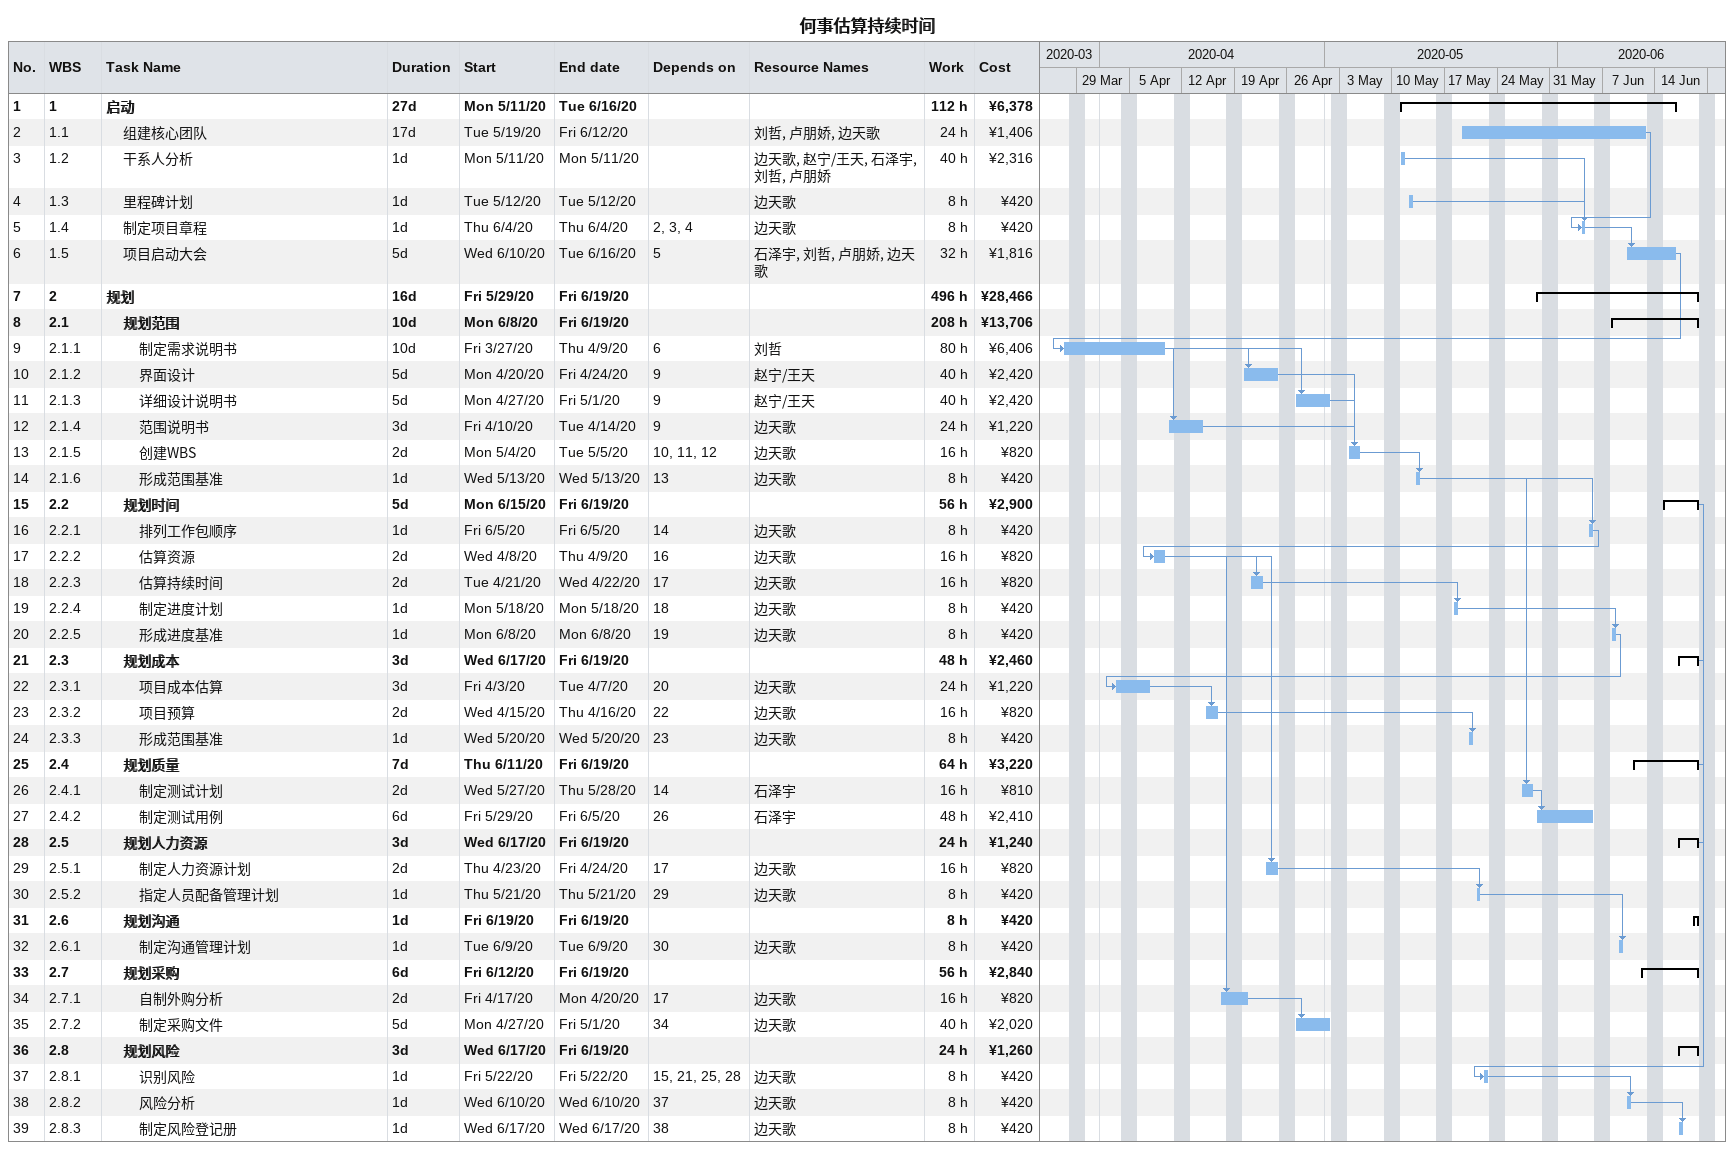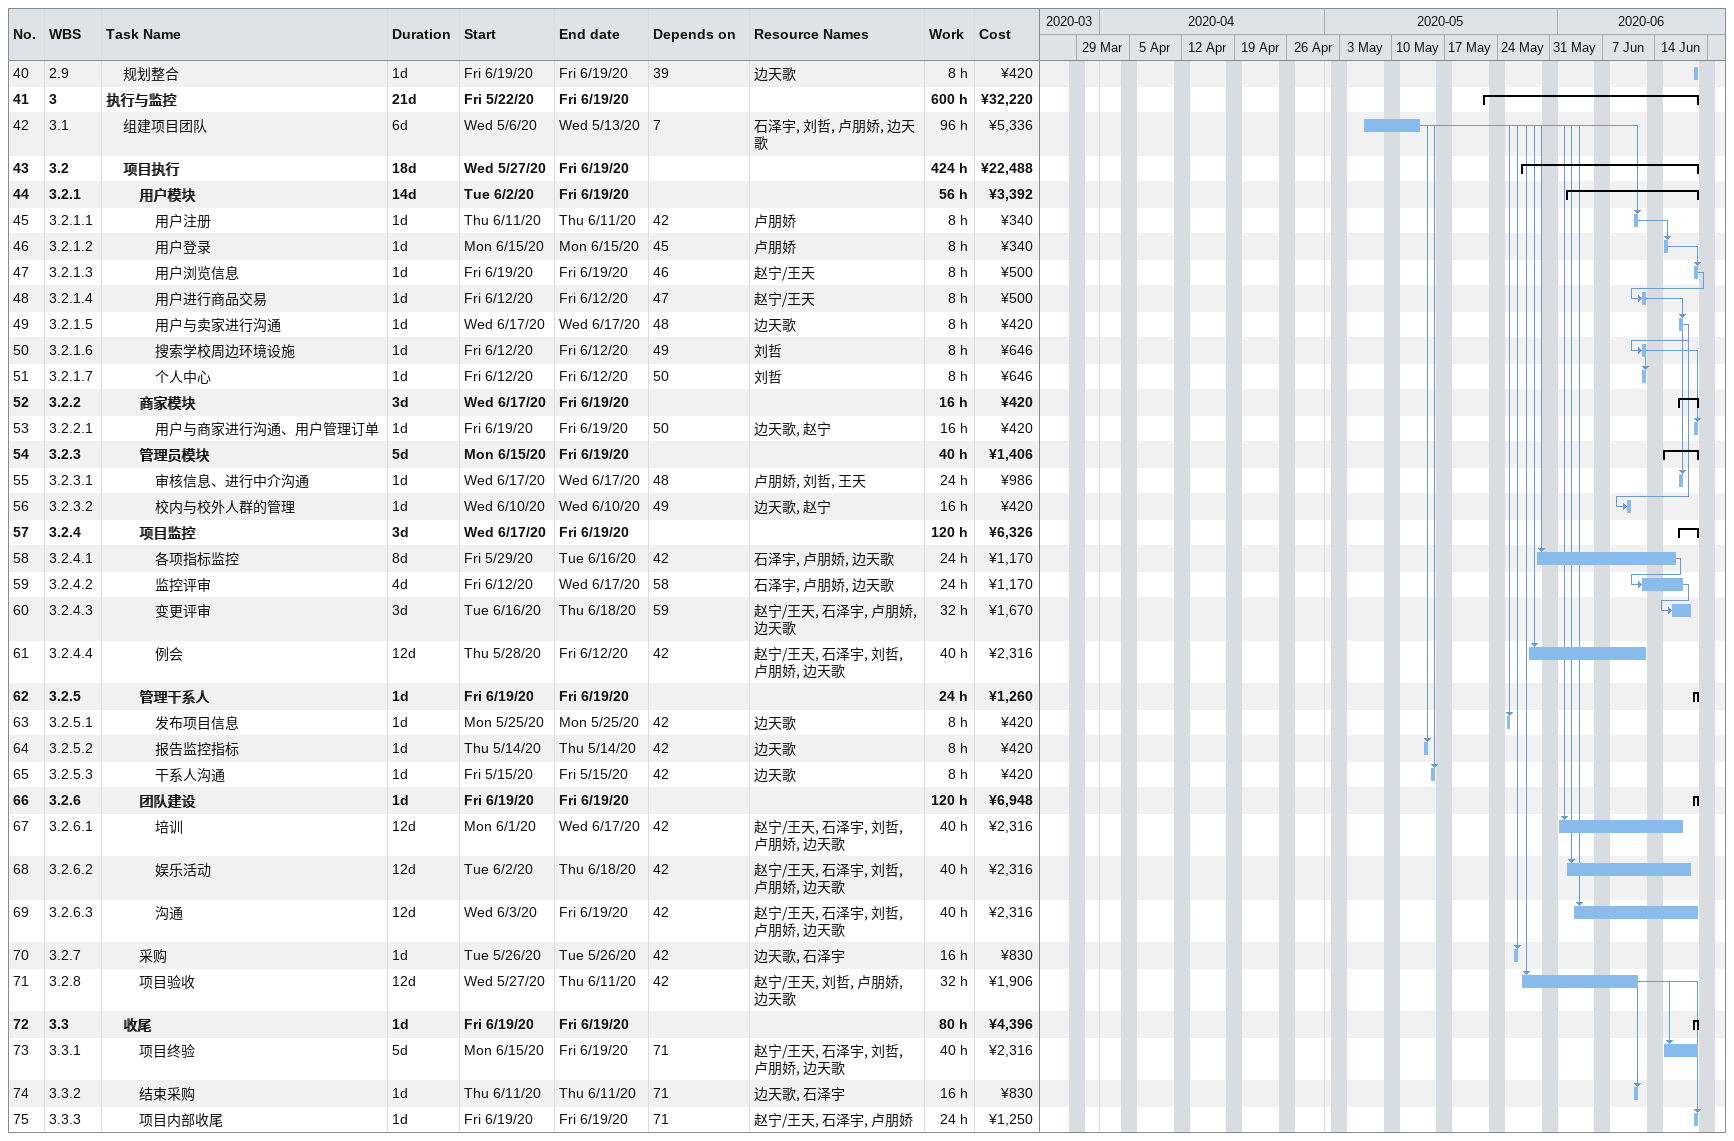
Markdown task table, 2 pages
何事估算持续时间

| ID | WBS | Task | Duration | Start | Finish | Predecessors | Resources | Work (h) | Cost (¥) |
|---|---|---|---|---|---|---|---|---|---|
| 1 | 1 | **启动** | 27d | 2020-05-11 | 2020-06-16 |  |  | 112 | 6378 |
| 2 | 1.1 | 组建核心团队 | 17d | 2020-05-19 | 2020-06-12 |  | 刘哲, 卢朋娇, 边天歌 | 24 | 1406 |
| 3 | 1.2 | 干系人分析 | 1d | 2020-05-11 | 2020-05-11 |  | 边天歌, 赵宁/王天, 石泽宇, 刘哲, 卢朋娇 | 40 | 2316 |
| 4 | 1.3 | 里程碑计划 | 1d | 2020-05-12 | 2020-05-12 |  | 边天歌 | 8 | 420 |
| 5 | 1.4 | 制定项目章程 | 1d | 2020-06-04 | 2020-06-04 | 2, 3, 4 | 边天歌 | 8 | 420 |
| 6 | 1.5 | 项目启动大会 | 5d | 2020-06-10 | 2020-06-16 | 5 | 石泽宇, 刘哲, 卢朋娇, 边天歌 | 32 | 1816 |
| 7 | 2 | **规划** | 16d | 2020-05-29 | 2020-06-19 |  |  | 496 | 28466 |
| 8 | 2.1 | **规划范围** | 10d | 2020-06-08 | 2020-06-19 |  |  | 208 | 13706 |
| 9 | 2.1.1 | 制定需求说明书 | 10d | 2020-03-27 | 2020-04-09 | 6 | 刘哲 | 80 | 6406 |
| 10 | 2.1.2 | 界面设计 | 5d | 2020-04-20 | 2020-04-24 | 9 | 赵宁/王天 | 40 | 2420 |
| 11 | 2.1.3 | 详细设计说明书 | 5d | 2020-04-27 | 2020-05-01 | 9 | 赵宁/王天 | 40 | 2420 |
| 12 | 2.1.4 | 范围说明书 | 3d | 2020-04-10 | 2020-04-14 | 9 | 边天歌 | 24 | 1220 |
| 13 | 2.1.5 | 创建WBS | 2d | 2020-05-04 | 2020-05-05 | 10, 11, 12 | 边天歌 | 16 | 820 |
| 14 | 2.1.6 | 形成范围基准 | 1d | 2020-05-13 | 2020-05-13 | 13 | 边天歌 | 8 | 420 |
| 15 | 2.2 | **规划时间** | 5d | 2020-06-15 | 2020-06-19 |  |  | 56 | 2900 |
| 16 | 2.2.1 | 排列工作包顺序 | 1d | 2020-06-05 | 2020-06-05 | 14 | 边天歌 | 8 | 420 |
| 17 | 2.2.2 | 估算资源 | 2d | 2020-04-08 | 2020-04-09 | 16 | 边天歌 | 16 | 820 |
| 18 | 2.2.3 | 估算持续时间 | 2d | 2020-04-21 | 2020-04-22 | 17 | 边天歌 | 16 | 820 |
| 19 | 2.2.4 | 制定进度计划 | 1d | 2020-05-18 | 2020-05-18 | 18 | 边天歌 | 8 | 420 |
| 20 | 2.2.5 | 形成进度基准 | 1d | 2020-06-08 | 2020-06-08 | 19 | 边天歌 | 8 | 420 |
| 21 | 2.3 | **规划成本** | 3d | 2020-06-17 | 2020-06-19 |  |  | 48 | 2460 |
| 22 | 2.3.1 | 项目成本估算 | 3d | 2020-04-03 | 2020-04-07 | 20 | 边天歌 | 24 | 1220 |
| 23 | 2.3.2 | 项目预算 | 2d | 2020-04-15 | 2020-04-16 | 22 | 边天歌 | 16 | 820 |
| 24 | 2.3.3 | 形成范围基准 | 1d | 2020-05-20 | 2020-05-20 | 23 | 边天歌 | 8 | 420 |
| 25 | 2.4 | **规划质量** | 7d | 2020-06-11 | 2020-06-19 |  |  | 64 | 3220 |
| 26 | 2.4.1 | 制定测试计划 | 2d | 2020-05-27 | 2020-05-28 | 14 | 石泽宇 | 16 | 810 |
| 27 | 2.4.2 | 制定测试用例 | 6d | 2020-05-29 | 2020-06-05 | 26 | 石泽宇 | 48 | 2410 |
| 28 | 2.5 | **规划人力资源** | 3d | 2020-06-17 | 2020-06-19 |  |  | 24 | 1240 |
| 29 | 2.5.1 | 制定人力资源计划 | 2d | 2020-04-23 | 2020-04-24 | 17 | 边天歌 | 16 | 820 |
| 30 | 2.5.2 | 指定人员配备管理计划 | 1d | 2020-05-21 | 2020-05-21 | 29 | 边天歌 | 8 | 420 |
| 31 | 2.6 | **规划沟通** | 1d | 2020-06-19 | 2020-06-19 |  |  | 8 | 420 |
| 32 | 2.6.1 | 制定沟通管理计划 | 1d | 2020-06-09 | 2020-06-09 | 30 | 边天歌 | 8 | 420 |
| 33 | 2.7 | **规划采购** | 6d | 2020-06-12 | 2020-06-19 |  |  | 56 | 2840 |
| 34 | 2.7.1 | 自制外购分析 | 2d | 2020-04-17 | 2020-04-20 | 17 | 边天歌 | 16 | 820 |
| 35 | 2.7.2 | 制定采购文件 | 5d | 2020-04-27 | 2020-05-01 | 34 | 边天歌 | 40 | 2020 |
| 36 | 2.8 | **规划风险** | 3d | 2020-06-17 | 2020-06-19 |  |  | 24 | 1260 |
| 37 | 2.8.1 | 识别风险 | 1d | 2020-05-22 | 2020-05-22 | 15, 21, 25, 28 | 边天歌 | 8 | 420 |
| 38 | 2.8.2 | 风险分析 | 1d | 2020-06-10 | 2020-06-10 | 37 | 边天歌 | 8 | 420 |
| 39 | 2.8.3 | 制定风险登记册 | 1d | 2020-06-17 | 2020-06-17 | 38 | 边天歌 | 8 | 420 |
| 40 | 2.9 | 规划整合 | 1d | 2020-06-19 | 2020-06-19 | 39 | 边天歌 | 8 | 420 |
| 41 | 3 | **执行与监控** | 21d | 2020-05-22 | 2020-06-19 |  |  | 600 | 32220 |
| 42 | 3.1 | 组建项目团队 | 6d | 2020-05-06 | 2020-05-13 | 7 | 石泽宇, 刘哲, 卢朋娇, 边天歌 | 96 | 5336 |
| 43 | 3.2 | **项目执行** | 18d | 2020-05-27 | 2020-06-19 |  |  | 424 | 22488 |
| 44 | 3.2.1 | **用户模块** | 14d | 2020-06-02 | 2020-06-19 |  |  | 56 | 3392 |
| 45 | 3.2.1.1 | 用户注册 | 1d | 2020-06-11 | 2020-06-11 | 42 | 卢朋娇 | 8 | 340 |
| 46 | 3.2.1.2 | 用户登录 | 1d | 2020-06-15 | 2020-06-15 | 45 | 卢朋娇 | 8 | 340 |
| 47 | 3.2.1.3 | 用户浏览信息 | 1d | 2020-06-19 | 2020-06-19 | 46 | 赵宁/王天 | 8 | 500 |
| 48 | 3.2.1.4 | 用户进行商品交易 | 1d | 2020-06-12 | 2020-06-12 | 47 | 赵宁/王天 | 8 | 500 |
| 49 | 3.2.1.5 | 用户与卖家进行沟通 | 1d | 2020-06-17 | 2020-06-17 | 48 | 边天歌 | 8 | 420 |
| 50 | 3.2.1.6 | 搜索学校周边环境设施 | 1d | 2020-06-12 | 2020-06-12 | 49 | 刘哲 | 8 | 646 |
| 51 | 3.2.1.7 | 个人中心 | 1d | 2020-06-12 | 2020-06-12 | 50 | 刘哲 | 8 | 646 |
| 52 | 3.2.2 | **商家模块** | 3d | 2020-06-17 | 2020-06-19 |  |  | 16 | 420 |
| 53 | 3.2.2.1 | 用户与商家进行沟通、用户管理订单 | 1d | 2020-06-19 | 2020-06-19 | 50 | 边天歌, 赵宁 | 16 | 420 |
| 54 | 3.2.3 | **管理员模块** | 5d | 2020-06-15 | 2020-06-19 |  |  | 40 | 1406 |
| 55 | 3.2.3.1 | 审核信息、进行中介沟通 | 1d | 2020-06-17 | 2020-06-17 | 48 | 卢朋娇, 刘哲, 王天 | 24 | 986 |
| 56 | 3.2.3.2 | 校内与校外人群的管理 | 1d | 2020-06-10 | 2020-06-10 | 49 | 边天歌, 赵宁 | 16 | 420 |
| 57 | 3.2.4 | **项目监控** | 3d | 2020-06-17 | 2020-06-19 |  |  | 120 | 6326 |
| 58 | 3.2.4.1 | 各项指标监控 | 8d | 2020-05-29 | 2020-06-16 | 42 | 石泽宇, 卢朋娇, 边天歌 | 24 | 1170 |
| 59 | 3.2.4.2 | 监控评审 | 4d | 2020-06-12 | 2020-06-17 | 58 | 石泽宇, 卢朋娇, 边天歌 | 24 | 1170 |
| 60 | 3.2.4.3 | 变更评审 | 3d | 2020-06-16 | 2020-06-18 | 59 | 赵宁/王天, 石泽宇, 卢朋娇, 边天歌 | 32 | 1670 |
| 61 | 3.2.4.4 | 例会 | 12d | 2020-05-28 | 2020-06-12 | 42 | 赵宁/王天, 石泽宇, 刘哲, 卢朋娇, 边天歌 | 40 | 2316 |
| 62 | 3.2.5 | **管理干系人** | 1d | 2020-06-19 | 2020-06-19 |  |  | 24 | 1260 |
| 63 | 3.2.5.1 | 发布项目信息 | 1d | 2020-05-25 | 2020-05-25 | 42 | 边天歌 | 8 | 420 |
| 64 | 3.2.5.2 | 报告监控指标 | 1d | 2020-05-14 | 2020-05-14 | 42 | 边天歌 | 8 | 420 |
| 65 | 3.2.5.3 | 干系人沟通 | 1d | 2020-05-15 | 2020-05-15 | 42 | 边天歌 | 8 | 420 |
| 66 | 3.2.6 | **团队建设** | 1d | 2020-06-19 | 2020-06-19 |  |  | 120 | 6948 |
| 67 | 3.2.6.1 | 培训 | 12d | 2020-06-01 | 2020-06-17 | 42 | 赵宁/王天, 石泽宇, 刘哲, 卢朋娇, 边天歌 | 40 | 2316 |
| 68 | 3.2.6.2 | 娱乐活动 | 12d | 2020-06-02 | 2020-06-18 | 42 | 赵宁/王天, 石泽宇, 刘哲, 卢朋娇, 边天歌 | 40 | 2316 |
| 69 | 3.2.6.3 | 沟通 | 12d | 2020-06-03 | 2020-06-19 | 42 | 赵宁/王天, 石泽宇, 刘哲, 卢朋娇, 边天歌 | 40 | 2316 |
| 70 | 3.2.7 | 采购 | 1d | 2020-05-26 | 2020-05-26 | 42 | 边天歌, 石泽宇 | 16 | 830 |
| 71 | 3.2.8 | 项目验收 | 12d | 2020-05-27 | 2020-06-11 | 42 | 赵宁/王天, 刘哲, 卢朋娇, 边天歌 | 32 | 1906 |
| 72 | 3.3 | **收尾** | 1d | 2020-06-19 | 2020-06-19 |  |  | 80 | 4396 |
| 73 | 3.3.1 | 项目终验 | 5d | 2020-06-15 | 2020-06-19 | 71 | 赵宁/王天, 石泽宇, 刘哲, 卢朋娇, 边天歌 | 40 | 2316 |
| 74 | 3.3.2 | 结束采购 | 1d | 2020-06-11 | 2020-06-11 | 71 | 边天歌, 石泽宇 | 16 | 830 |
| 75 | 3.3.3 | 项目内部收尾 | 1d | 2020-06-19 | 2020-06-19 | 71 | 赵宁/王天, 石泽宇, 卢朋娇 | 24 | 1250 |
